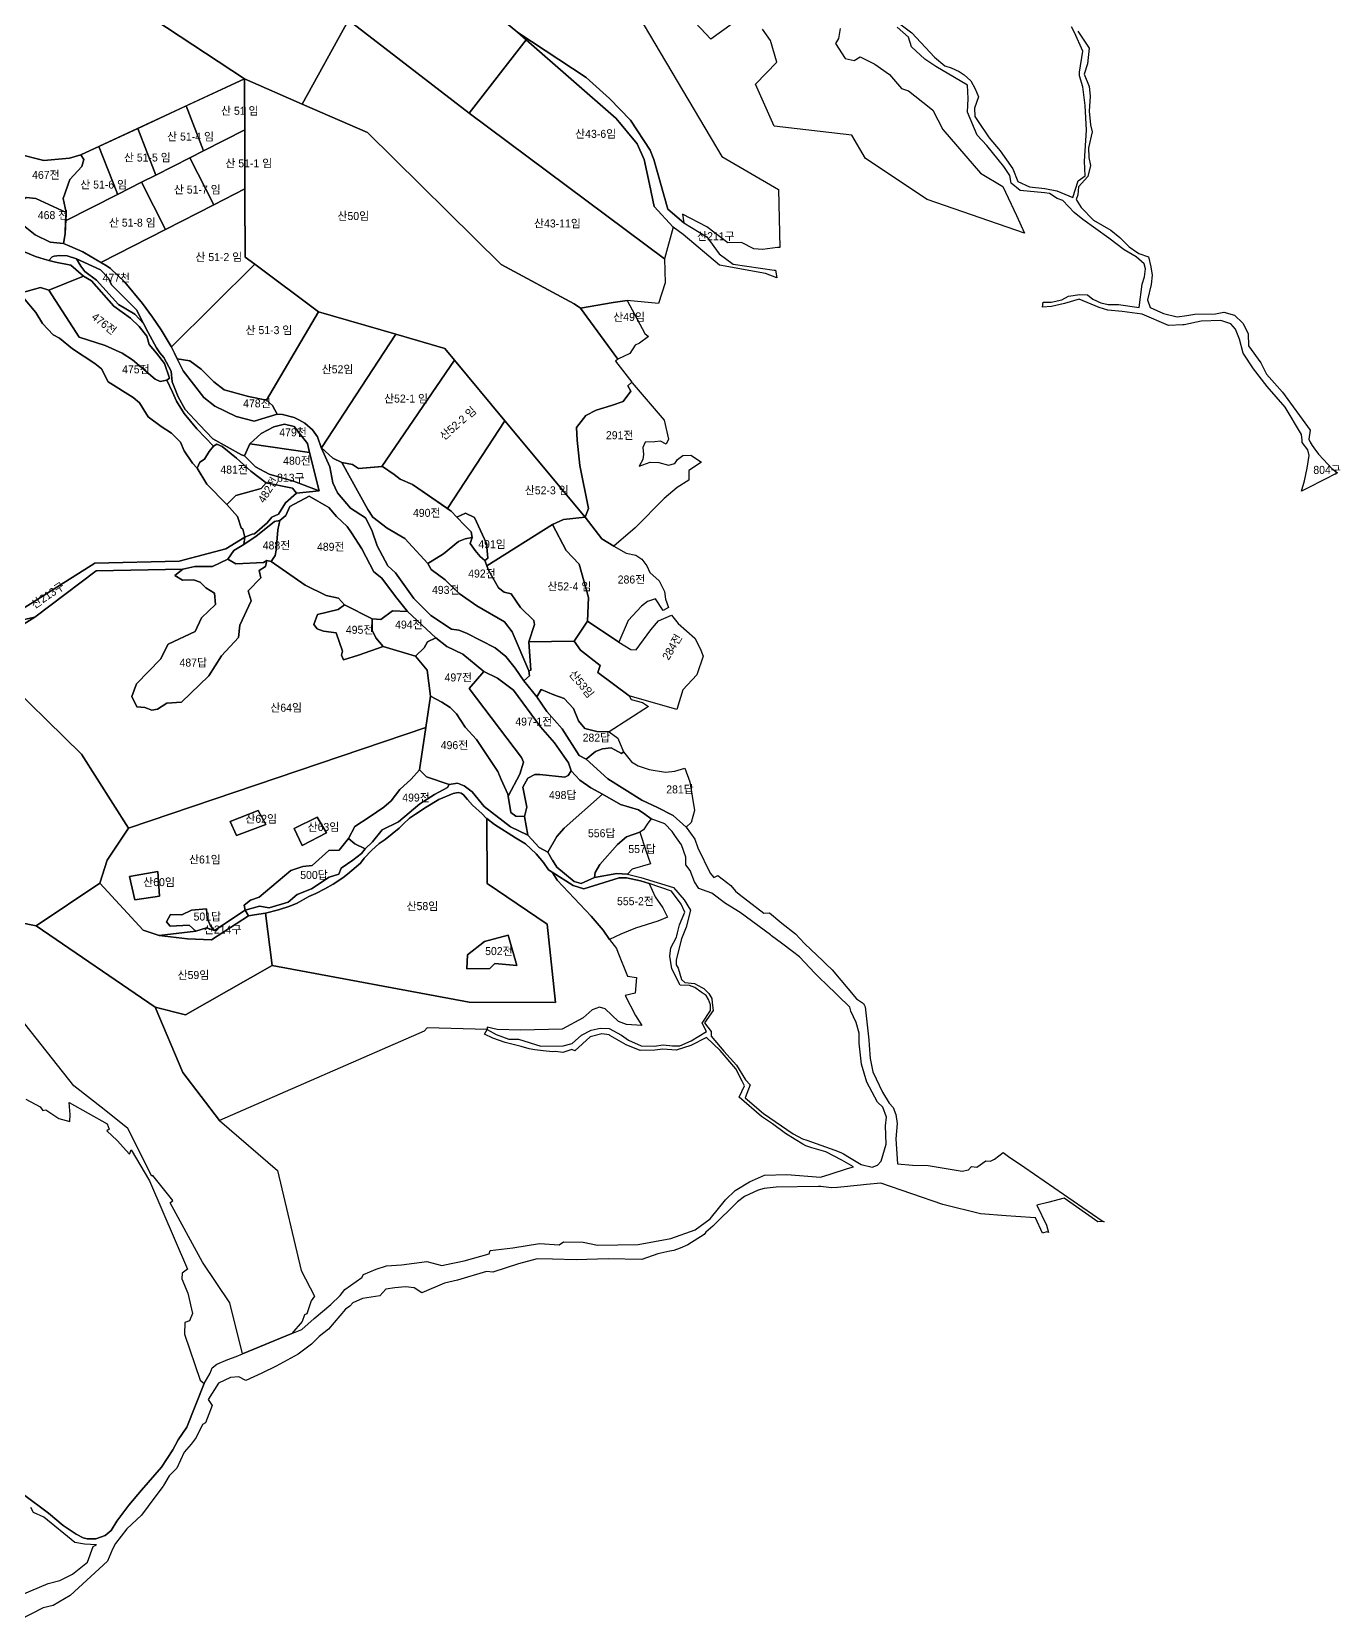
# Model space of a CAD drawing. Header units: metres. Extents: x 245462 to 249549, y 373212 to 377851.
# Drawn here: x 248731 to 249549, y 373796 to 374788 of the extents above; entities that cross this region are included whole.
import ezdxf

# ---------------------------------------------------------------- set-up
doc = ezdxf.new("R2010")
doc.units = ezdxf.units.M
doc.layers.add('00_지번', color=6, linetype='Continuous')
doc.layers.add('00_지적', color=6, linetype='Continuous')
doc.styles.get("Standard").update_dxf_attribs({"font": ''})
doc.styles.get('Standard').set_extended_font_data('Gulim')

msp = doc.modelspace()

# ---------------------------------------------------------------- linework, layer by layer
at = {"layer": '00_지적', "linetype": 'Continuous'}
for points in [[(248950.69, 374857.47), (249034.56, 374787.87), (249039.82, 374783.28), (249004.3, 374737.66), (248928.9, 374795.66), (248916.79, 374804.15), (248950.69, 374857.47)], [(249106.38, 374804.69), (249162.06, 374710.44), (249197.48, 374689.93), (249198.45, 374653.67), (249196.85, 374653.69), (249187.62, 374652.35), (249182.09, 374652.86), (249174.49, 374656.7), (249165.85, 374656.59), (249152.69, 374666.58), (249137.64, 374674.48), (249138.47, 374669), (249128.41, 374677.62), (249119.6, 374708.68), (249117.3, 374714.49), (249105.05, 374733.24), (249092.01, 374746.73), (249077.41, 374759.9), (249034.56, 374787.87), (248950.69, 374857.47)], [(248836.95, 374849.13), (248916.79, 374804.15), (248928.9, 374795.66), (248899.91, 374743.28), (248863.86, 374759.1), (248807.2, 374796.22), (248836.95, 374849.13)], [(249175.33, 374798.14), (249155.26, 374783.73), (249113.31, 374828.57)], [(248807.2, 374796.22), (248863.86, 374759.1), (248761.59, 374711.45), (248754.52, 374709.37), (248738.39, 374708.07), (248722.02, 374712.2), (248714.17, 374715.88), (248707.73, 374725.6), (248701.88, 374733.91), (248696.99, 374745.77), (248689.34, 374753.01), (248669.63, 374767.74), (248667.03, 374764.83), (248664.04, 374764.36), (248659.77, 374767.57), (248658.84, 374769.8), (248654.36, 374772.82), (248650.25, 374774.14), (248648.21, 374780.13), (248647.39, 374787.75), (248640.69, 374795.65)], [(248928.9, 374795.66), (249004.3, 374737.66), (249126.36, 374646.63), (249126.62, 374631.56), (249122.56, 374618.54), (249103.04, 374620.43), (249094.24, 374619.3), (249073.73, 374615.71), (249069.91, 374618.5), (249024.24, 374642.95), (248940.6, 374725.41), (248899.91, 374743.28), (248928.9, 374795.66)], [(249264.87, 374799.74), (249280.76, 374787.7), (249295.04, 374772.65), (249301.51, 374767.2), (249305.54, 374765.89), (249310.43, 374763.55), (249313.6, 374761.6), (249317.72, 374757.79), (249320.5, 374752.7), (249322.46, 374747.68), (249320.05, 374740.67), (249320.21, 374735.57), (249321.97, 374732.91), (249329.16, 374722.09), (249335.96, 374713.99), (249344.02, 374702.82), (249347.2, 374694.82), (249354.36, 374691.56), (249363.92, 374690.48), (249371.55, 374688.94), (249381.42, 374684.83), (249384.88, 374695.21), (249389.16, 374698.42), (249388.8, 374707.46), (249389.97, 374726.96), (249389.27, 374742.45), (249387.81, 374754.05), (249385.7, 374760.93), (249385.67, 374763.26), (249387.68, 374776.22), (249382.6, 374787.91), (249380.61, 374791.4)], [(249004.3, 374737.66), (249039.82, 374783.28), (249096.01, 374734.27), (249109.28, 374718.48), (249113.66, 374708.68), (249116.88, 374693.24), (249119.88, 374679.29), (249131.67, 374666.39), (249126.36, 374646.63), (249004.3, 374737.66)], [(249039.82, 374783.28), (249034.56, 374787.87), (249077.41, 374759.9), (249092.01, 374746.73), (249105.05, 374733.24), (249117.3, 374714.49), (249119.6, 374708.68), (249128.41, 374677.62), (249138.47, 374669), (249152.77, 374660.23), (249160.55, 374649.66), (249169.17, 374643.25), (249194.72, 374639.38), (249195.62, 374639.43), (249196.53, 374634.73), (249189.38, 374637.46), (249160.62, 374642.58), (249138, 374661.67), (249131.67, 374666.39), (249119.88, 374679.29), (249116.88, 374693.24), (249113.66, 374708.68), (249109.28, 374718.48), (249096.01, 374734.27), (249039.82, 374783.28)], [(249236.08, 374790.41), (249235.11, 374784.18), (249233.23, 374780.99), (249239.19, 374771.8), (249244.85, 374770.41), (249248.53, 374772.7), (249257.83, 374768.22), (249266.97, 374761.78), (249274.3, 374753.04), (249278.75, 374751.48), (249291.73, 374741.29), (249294.08, 374739.47), (249300.16, 374727.41), (249323.69, 374700.16), (249337.68, 374691.69), (249346.33, 374673.7), (249351.25, 374662.48), (249290.42, 374683.58), (249251.9, 374709.16), (249243.36, 374723.72), (249194.88, 374729.52), (249183.14, 374755.59), (249196.54, 374769.51), (249192.5, 374783.03), (249187.55, 374790.08)], [(249384.7, 374788.88), (249391.62, 374778.16), (249390.6, 374768.45), (249388.6, 374761.85), (249391.58, 374754.21), (249392.39, 374748.16), (249391.78, 374738.89), (249392.59, 374730.36), (249393.55, 374725.8), (249391.34, 374715.96), (249391.4, 374709.78), (249392.45, 374704.93), (249390.75, 374698.07), (249385.03, 374691.55), (249384.6, 374686.45), (249383.6, 374683.71), (249386.77, 374678.67), (249394.34, 374670.73), (249405.27, 374664.36), (249410.88, 374659.9), (249416.6, 374653.98), (249422.79, 374649.93), (249428.84, 374647.79), (249430.31, 374641.55), (249430.97, 374636.36), (249430.43, 374630.52), (249428.04, 374620.86), (249429.9, 374616.11), (249438.04, 374612.33), (249446.62, 374610.37), (249452.69, 374611.23), (249457.75, 374612.03), (249470.56, 374612.18), (249475.76, 374613.13), (249482.46, 374611.31), (249487.63, 374606.4), (249491.01, 374599.95), (249491.33, 374592.19), (249498.89, 374581.47), (249502.47, 374574.53), (249512.59, 374563.14), (249529.85, 374539.57), (249528.99, 374533.87), (249529.84, 374531.96), (249530.98, 374529.96), (249531.99, 374528.41), (249535, 374524.43), (249538.16, 374521.21), (249543.42, 374515.5), (249546.89, 374512.86), (249529.05, 374503.75), (249524.34, 374501.37), (249526.24, 374507.76), (249527.96, 374515.83), (249529.08, 374523.73), (249528.37, 374527.24), (249524.81, 374531.83), (249524.7, 374533.19), (249524.36, 374536.75), (249514.12, 374553.81), (249502.93, 374566.67), (249494.32, 374577.74), (249487.93, 374587.6), (249485.67, 374596.27), (249483.05, 374602.49), (249480.17, 374605.85), (249473.88, 374607.94), (249461.63, 374607.5), (249451, 374605.38), (249450.17, 374605.34), (249441.31, 374604.96), (249424.77, 374611.98), (249412.35, 374613.7), (249403.3, 374614.44), (249397.93, 374616.06), (249385.39, 374621.33), (249376.26, 374618.55), (249368.07, 374616.72), (249362.52, 374616.42), (249362.94, 374619.54), (249367.93, 374619.45), (249374.56, 374620.91), (249378.85, 374623.14), (249385.9, 374624.27), (249390.57, 374623.99), (249393.96, 374621.25), (249398.91, 374618.94), (249403.65, 374617.95), (249409.91, 374618.1), (249422.95, 374616.22), (249424.87, 374630.61), (249426.28, 374635.23), (249426.86, 374640.21), (249426.08, 374643.35), (249420.98, 374647.88), (249413.52, 374652.2), (249403.95, 374659.35), (249387.66, 374671.15), (249382.31, 374675.53), (249375.31, 374683.01), (249371.58, 374684.15), (249366.95, 374687.33), (249363.81, 374687.72), (249348.56, 374689.24), (249342.92, 374693.83), (249342.03, 374698.69), (249338.26, 374704.31), (249327.7, 374717.41), (249321.73, 374723.85), (249315.58, 374738.24), (249316.08, 374746.68), (249315.7, 374754.97), (249307.45, 374759.93), (249295.82, 374766.8), (249288.94, 374771.4), (249280.66, 374779.11), (249278.82, 374784.99), (249271.6, 374791.26)], [(248827.29, 374742.06), (248863.86, 374759.1), (248863.87, 374755.6), (248863.97, 374727.2), (248838.16, 374714.05), (248827.29, 374742.06)], [(248863.97, 374727.2), (248863.87, 374755.6), (248863.86, 374759.1), (248899.91, 374743.28), (248940.6, 374725.41), (249024.24, 374642.95), (249069.91, 374618.5), (249073.73, 374615.71), (249097.21, 374583.75), (249095.71, 374582.5), (249105.79, 374569.46), (249103.38, 374567.16), (249105.2, 374563.92), (249100.4, 374557.43), (249093.16, 374554.84), (249083.49, 374552.04), (249077.14, 374548.68), (249071.23, 374541.13), (249071.74, 374533.33), (249073.33, 374517.42), (249078.84, 374490.56), (249076.67, 374485.08), (249026.52, 374545.4), (248995.08, 374583.2), (248988.96, 374590.56), (248958.47, 374599.45), (248910.14, 374613.52), (248870.18, 374643.12), (248864.25, 374647.51), (248864.11, 374686.57), (248864.1, 374690.19), (248863.99, 374723.54), (248863.98, 374725.36), (248863.97, 374727.2)], [(248797.14, 374728.01), (248827.29, 374742.06), (248838.16, 374714.05), (248829.66, 374709.72), (248808.44, 374698.91), (248808.43, 374698.9), (248797.14, 374728.01)], [(248772.87, 374716.71), (248797.14, 374728.01), (248808.43, 374698.9), (248799.49, 374694.35), (248784.52, 374686.73), (248783.93, 374688.25), (248772.87, 374716.71)], [(248829.66, 374709.72), (248838.16, 374714.05), (248863.97, 374727.2), (248863.98, 374725.36), (248863.99, 374723.54), (248864.1, 374690.19), (248844.64, 374680.32), (248829.66, 374709.72)], [(248710.96, 374714.67), (248714.17, 374715.88), (248722.02, 374712.2), (248738.39, 374708.07), (248754.52, 374709.37), (248761.59, 374711.45), (248763.31, 374708.53), (248762.25, 374704.23), (248754.56, 374696.21), (248750.52, 374684.29), (248752.31, 374675.39), (248733.41, 374684.14), (248727.38, 374684.81), (248720.36, 374679.96), (248717.81, 374678.91), (248717.47, 374687.1), (248717.49, 374695.98), (248714.99, 374704.35), (248710.96, 374714.67)], [(248784.52, 374686.73), (248752.05, 374670.19), (248752.31, 374675.39), (248750.52, 374684.29), (248754.56, 374696.21), (248762.25, 374704.23), (248763.31, 374708.53), (248761.59, 374711.45), (248772.87, 374716.71), (248783.93, 374688.25), (248784.52, 374686.73)], [(248799.49, 374694.35), (248808.43, 374698.9), (248808.44, 374698.91), (248829.66, 374709.72), (248844.64, 374680.32), (248814.47, 374664.95), (248799.49, 374694.35)], [(248752.05, 374670.19), (248784.52, 374686.73), (248799.49, 374694.35), (248814.47, 374664.95), (248773.99, 374644.34), (248762.79, 374650.82), (248754.7, 374654.48), (248750.69, 374656.04), (248751.64, 374662.09), (248752.05, 374670.19)], [(248752.31, 374675.39), (248751.64, 374662.09), (248750.69, 374656.04), (248742.44, 374656.91), (248732.9, 374661.43), (248725.78, 374667.28), (248717.81, 374678.91), (248720.36, 374679.96), (248727.38, 374684.81), (248733.41, 374684.14), (248752.31, 374675.39)], [(248773.99, 374644.34), (248814.47, 374664.95), (248844.64, 374680.32), (248864.1, 374690.19), (248864.11, 374686.57), (248864.25, 374647.51), (248870.18, 374643.12), (248818.14, 374591.47), (248817.98, 374591.81), (248811.74, 374602.09), (248806.36, 374610.15), (248800.03, 374618.62), (248789.13, 374631.86), (248779.98, 374640.53), (248778.05, 374641.99), (248773.99, 374644.34)], [(248725.78, 374667.28), (248732.9, 374661.43), (248742.44, 374656.91), (248750.69, 374656.04), (248754.7, 374654.48), (248762.79, 374650.82), (248778.05, 374641.99), (248779.98, 374640.53), (248789.13, 374631.86), (248800.03, 374618.62), (248806.36, 374610.15), (248811.74, 374602.09), (248817.98, 374591.81), (248821.74, 374584.14), (248825.43, 374576.65), (248838.38, 374559.91), (248845.21, 374554.47), (248858.69, 374548.08), (248869.94, 374545.16), (248884.27, 374549.48), (248887.46, 374549.28), (248894.76, 374547.46), (248897.85, 374546.01), (248901.56, 374543.85), (248906.36, 374539.7), (248909.4, 374535.22), (248911.82, 374528.61), (248917.11, 374516.6), (248919.08, 374506.6), (248921.85, 374500.22), (248930.02, 374490.69), (248939.42, 374484.61), (248943.37, 374477.03), (248946.74, 374467.18), (248953.45, 374454.63), (248958.13, 374450.3), (248969.62, 374434.37), (248980.18, 374423.77), (248993.13, 374415.15), (248997.85, 374414.59), (249002.51, 374412.55), (249020.54, 374403.38), (249027.06, 374397.99), (249033.05, 374390.77), (249038.43, 374382.76), (249046.44, 374372.9), (249052.67, 374363.66), (249062.4, 374352.78), (249072.95, 374336.11), (249077.36, 374333.81), (249090.79, 374321.71), (249112.05, 374308.24), (249121.84, 374303.73), (249131.71, 374298.68), (249139.73, 374291.47), (249145.32, 374283.91), (249147.17, 374278.4), (249154.73, 374262.68), (249157.1, 374259.9), (249159.69, 374261.23), (249162.41, 374259.1), (249167.69, 374254.96), (249170.56, 374251.51), (249173.02, 374249.56), (249188.3, 374237.59), (249191.91, 374237.82), (249199.65, 374231.45), (249208.09, 374224.68), (249210.79, 374221.81), (249213.99, 374218.59), (249225.16, 374207.91), (249227.4, 374205.78), (249231.04, 374202.29), (249246.37, 374184.18), (249250.56, 374181.18), (249251.72, 374179.04), (249254, 374158.46), (249254.26, 374155.18), (249254.82, 374146.91), (249255.8, 374141.73), (249256.39, 374138.59), (249262.48, 374125.86), (249266.71, 374119.02), (249269.22, 374116.18), (249270.85, 374111.9), (249271.77, 374106.3), (249270.92, 374096.61), (249271.86, 374081.03), (249281.36, 374080.12), (249291.02, 374080.01), (249312.25, 374076.5), (249316.3, 374077.38), (249318.12, 374079.35), (249321.54, 374079.03), (249327.06, 374082.86), (249330.11, 374082.71), (249332.53, 374084.04), (249337.87, 374088.09), (249342.2, 374085.09), (249345.07, 374083.11), (249351.46, 374078.69), (249399.89, 374045.47), (249400.98, 374044.73), (249399.64, 374045.05), (249397.02, 374044.87), (249376.06, 374059.62), (249365.89, 374056.81), (249358.99, 374055.29), (249365.08, 374042.63), (249366.33, 374038.03), (249365.19, 374038.51), (249362.47, 374037.63), (249358.21, 374047.37), (249345.91, 374048.21), (249339.72, 374048.63), (249323.83, 374049.71), (249300.13, 374055.69), (249261.57, 374069.02), (249252.62, 374068.11), (249248.69, 374067.72), (249234.48, 374066.32), (249230.74, 374065.98), (249223.95, 374066.8), (249222.61, 374066.78), (249196.12, 374066.36), (249188.47, 374065.64), (249184.91, 374064.64), (249176.2, 374060.69), (249171.99, 374057.34), (249156.52, 374042.11), (249152.15, 374038.34), (249151.13, 374036.85), (249140.8, 374030.39), (249136.07, 374028.26), (249132.14, 374026.92), (249129.68, 374026.39), (249122.22, 374024.87), (249112.22, 374021.34), (249091.11, 374021.67), (249071.04, 374021.14), (249056.21, 374021.37), (249046.75, 374021.78), (249034.99, 374018.58), (249018.93, 374013.37), (249015.02, 374013.72), (248996.89, 374008.45), (248988.86, 374006.57), (248974.74, 374000.51), (248969.85, 374003.55), (248964.4, 374004.1), (248957.69, 374003.57), (248952.24, 374002.62), (248948.41, 373998.61), (248937.58, 373996.85), (248931.57, 373994.19), (248929.58, 373992.1), (248926.91, 373990.27), (248916.26, 373977.68), (248910.53, 373973.2), (248905.71, 373968.36), (248897.45, 373962.09), (248892.67, 373959.57), (248883.66, 373954.61), (248874.72, 373950.17), (248864.63, 373945.59), (248860.24, 373947.92), (248855.05, 373947.43), (248847.58, 373944.06), (248841.04, 373933.8), (248843.68, 373930.12), (248839.34, 373919.12), (248837.66, 373918.13), (248833.68, 373910.1), (248830.4, 373905.97), (248826.02, 373900.95), (248821.45, 373890.95), (248816.71, 373886.02), (248813.22, 373879.99), (248812.95, 373879.53), (248807.79, 373872.82), (248799.39, 373861.51), (248790.18, 373853.02), (248783.21, 373843.72), (248781.26, 373840.16), (248778.25, 373832.83), (248754.93, 373811.41), (248744.2, 373805.16), (248738.03, 373803.51), (248722.91, 373795.86)], [(248725.65, 373874.46), (248741.29, 373862.67), (248750.4, 373855.14), (248758.53, 373849.54), (248763.01, 373847.29), (248765.44, 373846.7), (248770.95, 373846.79), (248776.84, 373848.74), (248780.56, 373851.85), (248784.02, 373857.69), (248787.09, 373862), (248791.49, 373867.68), (248799.42, 373877.16), (248811.91, 373891.52), (248818.97, 373902.26), (248822.45, 373908.68), (248827.69, 373916.39), (248838.63, 373943.88), (248842.38, 373950.17), (248843.54, 373953.48), (248846.59, 373955.79), (248853.45, 373958.7), (248858.65, 373960.61), (248862.56, 373962.22), (248893.49, 373974.93), (248899.69, 373977.62), (248907.39, 373984.49), (248917.87, 373993.17), (248923.58, 373998.75), (248926.42, 374002.6), (248937.09, 374010), (248938.2, 374011.82), (248946, 374015.27), (248952.64, 374017.21), (248961.95, 374017.86), (248977.81, 374019.93), (248987.19, 374017.57), (248992.91, 374018.73), (248996, 374019.35), (249001.09, 374020.38), (249016.81, 374024.84), (249017.4, 374026.96), (249031.48, 374028.45), (249048.21, 374031.17), (249060.41, 374030.36), (249063.07, 374032.24), (249075.53, 374032.01), (249084.42, 374030.31), (249109.79, 374030.54), (249130.19, 374034.33), (249145.38, 374039.84), (249154.78, 374046.76), (249164.48, 374058.63), (249170.44, 374064.38), (249179.33, 374069.83), (249188.86, 374073.99), (249202.75, 374074.33), (249223.86, 374072.78), (249229.74, 374074.63), (249240.72, 374078.08), (249244.31, 374079.21), (249237.05, 374083.32), (249227.1, 374088.5), (249218.37, 374091.13), (249214.53, 374092.3), (249212.84, 374093.33), (249208.01, 374096.29), (249201.96, 374099.99), (249193.7, 374105.93), (249187.01, 374110.53), (249172.96, 374122.62), (249176.3, 374129.81), (249174.84, 374132.64), (249170.81, 374140.47), (249161.18, 374151.77), (249152.57, 374159.97), (249142.81, 374154.97), (249133.65, 374151.97), (249125.17, 374152.64), (249120.29, 374151.97), (249111.07, 374151.86), (249102.43, 374155.38), (249092.21, 374161.32), (249091.69, 374161.63), (249087.1, 374162.2), (249079.8, 374160.43), (249070.34, 374151.62), (249068.43, 374152.49), (249062.85, 374150.68), (249058.27, 374151.16), (249056.21, 374151.07), (249050.46, 374151.59), (249045.17, 374152.2), (249041.72, 374152.87), (249036.65, 374154.41), (249026.68, 374156.77), (249018.98, 374159.54), (249013.75, 374162.12), (249015.46, 374165.04), (249021.07, 374161.9), (249029.05, 374158.92), (249035.02, 374158.89), (249049.08, 374154.62), (249062.93, 374154.7), (249068.57, 374156.24), (249074.32, 374161.46), (249080.45, 374164.64), (249086.1, 374165.73), (249091.74, 374165.51), (249099.5, 374161.43), (249103.79, 374158.34), (249111.67, 374154.87), (249119.76, 374154.51), (249125.48, 374155.5), (249131.27, 374154.74), (249135.9, 374154.87), (249143.03, 374158), (249152.53, 374163.73), (249149.89, 374169.04), (249154.98, 374176.77), (249155.03, 374180.46), (249153.74, 374183.68), (249152.41, 374186.26), (249149.1, 374188.38), (249145.22, 374191.26), (249141.91, 374192.41), (249135.99, 374192.59), (249130.84, 374202.89), (249129.6, 374210.84), (249130.31, 374216.03), (249133.74, 374222.61), (249133.95, 374223.51), (249134.42, 374225.39), (249135.69, 374230.44), (249138.96, 374238.2), (249136.77, 374243.32), (249130.76, 374251.38), (249116.61, 374256.2), (249111.32, 374257.95), (249102.62, 374259.7), (249097.91, 374259.8), (249075.86, 374252.97), (249069.13, 374255), (249056.17, 374263.28), (249053.75, 374264.84), (249050.74, 374269.35), (249046.03, 374274.77), (249039.43, 374281.01), (249033.08, 374284.75), (249020.13, 374293.02), (249015.2, 374296.78), (249014.94, 374296.98), (249012.27, 374299.76), (249006.32, 374305.19), (249003.18, 374308.68), (249000.6, 374311.51), (248999.24, 374312.66), (248997.35, 374313.15), (248994.23, 374312.53), (248985.17, 374308.68), (248977.25, 374303.97), (248970.68, 374299.62), (248967.03, 374297), (248962.9, 374293.22), (248960.53, 374290.74), (248951.75, 374283.68), (248948.02, 374281.24), (248943.15, 374276.85), (248938.62, 374271.95), (248936.22, 374269), (248928.16, 374261.96), (248925.32, 374259.65), (248919.28, 374255.75), (248913.96, 374252.81), (248908.32, 374249.94), (248904.03, 374248.18), (248896.64, 374243.96), (248892.24, 374242.1), (248885.11, 374239.66), (248876.96, 374237.75), (248870.12, 374236.7), (248866.22, 374235.9), (248864.17, 374239.52), (248873.16, 374242.13), (248879.3, 374241.07), (248891.03, 374244.47), (248896.69, 374249.37), (248905.68, 374252.88), (248916.78, 374260.19), (248922.78, 374262.09), (248924.28, 374265.77), (248931.52, 374270.76), (248937.02, 374274.9), (248939.2, 374277.86), (248943.9, 374282.21), (248949.76, 374289.82), (248960.15, 374294.68), (248973.46, 374306.02), (248982.5, 374311.88), (248990.77, 374316.15), (248991.68, 374318.12), (248996.86, 374318.92), (249001.17, 374317.27), (249006.04, 374313.47), (249013.62, 374304.41), (249030.04, 374291.54), (249040.89, 374286.45), (249047.94, 374278.8), (249053.33, 374275.83), (249056.05, 374271.06), (249056.21, 374270.8), (249058.95, 374266.44), (249069.9, 374257.41), (249074.31, 374256.2), (249082.61, 374259.93), (249096.52, 374262.55), (249103.23, 374261.98), (249111.5, 374259.96), (249131.88, 374253.75), (249138.56, 374245.93), (249142.62, 374239.5), (249139.87, 374229), (249136.98, 374221.7), (249133.61, 374208.45), (249133.61, 374205.34), (249134.93, 374203.24), (249136.83, 374196.15), (249138.98, 374194.32), (249144.95, 374193.79), (249149.65, 374191.29), (249150.78, 374190.66), (249153.91, 374187.54), (249155.85, 374184.4), (249156.17, 374181.54), (249156.7, 374176.79), (249151.36, 374169.09), (249155.37, 374163.73), (249155.52, 374160.83), (249163.44, 374151.49), (249171.29, 374142.65), (249176.93, 374133.44), (249179.91, 374130.44), (249176.72, 374122.27), (249188.12, 374112.44), (249206.6, 374099.78), (249212.62, 374096.64), (249215.15, 374095.74), (249232.69, 374089.51), (249236.44, 374088.17), (249238.11, 374087.22), (249242, 374085.01), (249249.09, 374080.66), (249256.04, 374078.9), (249259.39, 374080.29), (249261.78, 374082.73), (249264.73, 374093.33), (249264.48, 374104.78), (249265.1, 374110.1), (249262.72, 374116.55), (249259.33, 374119.67), (249252.7, 374132.13), (249249.5, 374143.23), (249248.78, 374148.96), (249247.84, 374156.48), (249247.94, 374162.62), (249246.02, 374169.38), (249242.8, 374176.48), (249242.04, 374178.93), (249226.8, 374193.69), (249223.74, 374196.65), (249222.02, 374198.31), (249220.29, 374200.13), (249210.59, 374210.33), (249206.28, 374213.65), (249199.51, 374218.87), (249193.22, 374223.57), (249192.44, 374224.15), (249173.66, 374238.09), (249164.43, 374243.64), (249155.79, 374250.11), (249152.97, 374251.16), (249147.72, 374253.1), (249145.02, 374257.19), (249142.32, 374264.31), (249139.53, 374267.88), (249139.69, 374272.7), (249136.85, 374280.43), (249132.81, 374286.24), (249131.16, 374288.75), (249126.48, 374293.47), (249118.03, 374296.62), (249114.04, 374299.6), (249110.06, 374302.28), (249098.85, 374305.48), (249087.58, 374312.01), (249080.23, 374315.94), (249073.4, 374320.78), (249068.03, 374326.51), (249066.28, 374331.58), (249057.49, 374344.15), (249048.71, 374354), (249031.85, 374376.92), (249021.93, 374384.56), (249013.38, 374388.66), (249000.17, 374399.43), (248990.31, 374404.35), (248983.42, 374409.72), (248965.69, 374426.16), (248958.28, 374435.64), (248949.74, 374447), (248944.69, 374450.94), (248937.07, 374465.32), (248930.77, 374475.27), (248927.95, 374479.38), (248921.33, 374485.59), (248916.43, 374491.24), (248904.19, 374498.23), (248892.24, 374491.81), (248889.66, 374486.14), (248885.85, 374483.09), (248882.54, 374482.5), (248870.96, 374473.09), (248865.54, 374469.4), (248863.47, 374468.13), (248863.94, 374472.6), (248868.69, 374474.46), (248870.09, 374474.7), (248878.05, 374481.55), (248880.96, 374485.21), (248885.01, 374486.97), (248889.4, 374494.08), (248896.27, 374500.03), (248910.54, 374501.47), (248904.4, 374525.48), (248903.11, 374531.16), (248894.78, 374541.69), (248888.82, 374543.17), (248882.1, 374541.64), (248874.27, 374537.35), (248867.23, 374530.88), (248863.84, 374523.47), (248862.01, 374524.11), (248844.04, 374534.16), (248835.6, 374542.73), (248826.76, 374552.44), (248822.41, 374560.26), (248818.66, 374569.69), (248817.99, 374576.26), (248813.4, 374584.78), (248810.9, 374587.83), (248808.77, 374590.9), (248803.51, 374600.47), (248800.66, 374606.07), (248796.23, 374614.61), (248780.79, 374630.35), (248778.79, 374634.55), (248773.86, 374639.71), (248758.8, 374646.64), (248752.94, 374648.32), (248748.25, 374648.52), (248744.8, 374648.2), (248743.68, 374647.74), (248741.53, 374645.57), (248738.7, 374646.28), (248733.19, 374647.91), (248720.22, 374653.4)], [(248720.22, 374653.4), (248733.19, 374647.91), (248738.7, 374646.28), (248741.53, 374645.57), (248745.67, 374644.53), (248755.37, 374642.57), (248763.3, 374635.66), (248741.6, 374626.89), (248736.37, 374628.67), (248723.69, 374625.13)], [(248758.8, 374646.64), (248761.59, 374641.88), (248764.08, 374638.72), (248771.28, 374633.18), (248785.02, 374617.96), (248795.34, 374611.92), (248800.66, 374606.07), (248803.51, 374600.47), (248808.77, 374590.9), (248810.9, 374587.83), (248813.4, 374584.78), (248817.99, 374576.26), (248818.66, 374569.69), (248822.41, 374560.26), (248826.76, 374552.44), (248835.6, 374542.73), (248844.04, 374534.16), (248862.01, 374524.11), (248863.84, 374523.47), (248870.64, 374516.65), (248879.18, 374512.06), (248894.38, 374507.53), (248910.54, 374501.47), (248896.27, 374500.03), (248893.75, 374503.14), (248877.4, 374506.53), (248867.7, 374513.9), (248858.75, 374522.04), (248849.95, 374529.3), (248846.56, 374530.69), (248844.49, 374529.58), (248833.97, 374540.39), (248826.16, 374549.84), (248821.26, 374557.53), (248818.81, 374563.17), (248815.2, 374570.76), (248816.98, 374572), (248813.79, 374581.13), (248808.82, 374587.58), (248804.29, 374593.1), (248802.8, 374598.16), (248797.93, 374604.16), (248792.53, 374609.48), (248782.09, 374616.9), (248768.13, 374632.84), (248763.3, 374635.66), (248755.37, 374642.57), (248745.67, 374644.53), (248741.53, 374645.57), (248743.68, 374647.74), (248744.8, 374648.2), (248748.25, 374648.52), (248752.94, 374648.32), (248758.8, 374646.64)], [(248800.66, 374606.07), (248795.34, 374611.92), (248785.02, 374617.96), (248771.28, 374633.18), (248764.08, 374638.72), (248761.59, 374641.88), (248758.8, 374646.64), (248773.86, 374639.71), (248778.79, 374634.55), (248780.79, 374630.35), (248796.23, 374614.61), (248800.66, 374606.07)], [(248818.14, 374591.47), (248870.18, 374643.12), (248910.14, 374613.52), (248877.58, 374558.27), (248866.37, 374560.55), (248851.09, 374564.6), (248844.59, 374569.7), (248836.73, 374577.52), (248829.73, 374582.71), (248821.74, 374584.14), (248818.14, 374591.47)], [(248741.6, 374626.89), (248763.3, 374635.66), (248768.13, 374632.84), (248782.09, 374616.9), (248792.53, 374609.48), (248797.93, 374604.16), (248802.8, 374598.16), (248804.29, 374593.1), (248808.82, 374587.58), (248813.79, 374581.13), (248816.98, 374572), (248815.2, 374570.76), (248811.16, 374569.97), (248807.91, 374571.35), (248793.89, 374583.44), (248787.29, 374587.68), (248776.81, 374592.46), (248760.48, 374597.55), (248741.6, 374626.89)], [(248723.69, 374625.13), (248736.37, 374628.67), (248741.6, 374626.89)], [(248741.6, 374626.89), (248760.48, 374597.55), (248776.81, 374592.46), (248787.29, 374587.68), (248793.89, 374583.44), (248807.91, 374571.35), (248811.16, 374569.97), (248815.2, 374570.76), (248818.81, 374563.17), (248821.26, 374557.53), (248826.16, 374549.84), (248833.97, 374540.39), (248844.49, 374529.58), (248841.69, 374526.19), (248838.75, 374521.45), (248835.94, 374519.38), (248834.23, 374515.67), (248831.3, 374518.93), (248826.14, 374526.55), (248823.76, 374532.05), (248818.29, 374537.6), (248811.67, 374541.79), (248803.52, 374547.85), (248798.19, 374556.51), (248794.26, 374559.85), (248778.71, 374569.65), (248774.42, 374577.89), (248770.22, 374581.12), (248756.42, 374590.35), (248748.3, 374597.06), (248744.17, 374599.15), (248737.65, 374606.19), (248733.5, 374612.9), (248725.69, 374622.13)], [(248725.69, 374622.13), (248733.5, 374612.9), (248737.65, 374606.19), (248744.17, 374599.15), (248748.3, 374597.06), (248756.42, 374590.35), (248770.22, 374581.12), (248774.42, 374577.89), (248778.71, 374569.65), (248794.26, 374559.85), (248798.19, 374556.51), (248803.52, 374547.85), (248811.67, 374541.79), (248818.29, 374537.6), (248823.76, 374532.05), (248826.14, 374526.55), (248831.3, 374518.93), (248834.23, 374515.67), (248840.31, 374505.64), (248852.67, 374493.01), (248859.48, 374485.5), (248861.63, 374478.4), (248862.76, 374477.56), (248863.94, 374472.6), (248852.23, 374465.3), (248823.02, 374457.72), (248770.2, 374456.28), (248702.09, 374413.42)], [(248877.58, 374558.27), (248910.14, 374613.52), (248958.47, 374599.45), (248911.96, 374528.48), (248911.82, 374528.61), (248909.4, 374535.22), (248906.36, 374539.7), (248901.56, 374543.85), (248897.85, 374546.01), (248894.76, 374547.46), (248887.46, 374549.28), (248884.27, 374549.48), (248881.25, 374554.82), (248877.58, 374558.27)], [(249073.73, 374615.71), (249094.24, 374619.3), (249103.04, 374620.43), (249114.07, 374599.78), (249116.22, 374598.04), (249110.73, 374593.77), (249107.89, 374592.66), (249104.68, 374587.45), (249097.21, 374583.75), (249073.73, 374615.71)], [(248911.96, 374528.48), (248958.47, 374599.45), (248988.96, 374590.56), (248995.08, 374583.2), (248949.68, 374516.69), (248935.11, 374515.61), (248931.27, 374517.93), (248924.71, 374519.3), (248918.94, 374521.99), (248911.96, 374528.48)], [(248877.58, 374558.27), (248881.25, 374554.82), (248884.27, 374549.48), (248869.94, 374545.16), (248858.69, 374548.08), (248845.21, 374554.47), (248838.38, 374559.91), (248825.43, 374576.65), (248821.74, 374584.14), (248829.73, 374582.71), (248836.73, 374577.52), (248844.59, 374569.7), (248851.09, 374564.6), (248866.37, 374560.55), (248877.58, 374558.27)], [(248990.64, 374490.57), (248968.7, 374505.5), (248961.2, 374508.84), (248957.28, 374511.73), (248950.09, 374516.72), (248949.68, 374516.69), (248995.08, 374583.2), (249026.52, 374545.4), (248990.64, 374490.57)], [(249105.79, 374569.46), (249106.08, 374569.12), (249126.11, 374545.74), (249128.88, 374533.88), (249127.24, 374530.75), (249123.77, 374532.55), (249120.34, 374532.14), (249114.24, 374532.05), (249112.66, 374528.59), (249113.2, 374524.23), (249112.83, 374521.15), (249110.37, 374517.07), (249117.42, 374519.47), (249122.82, 374519.32), (249128.81, 374517.62), (249132.84, 374518.55), (249134.35, 374521.09), (249137.77, 374523.72), (249142.71, 374523.82), (249149.43, 374519.5), (249141.5, 374514.2), (249141.5, 374508.23), (249134.14, 374503.75), (249126.05, 374496.87), (249108.02, 374478.48), (249094.59, 374466.89), (249087.1, 374471.59), (249076.67, 374485.08), (249078.84, 374490.56), (249073.33, 374517.42), (249071.74, 374533.33), (249071.23, 374541.13), (249077.14, 374548.68), (249083.49, 374552.04), (249093.16, 374554.84), (249100.4, 374557.43), (249105.2, 374563.92), (249103.38, 374567.16), (249105.79, 374569.46)], [(248990.64, 374490.57), (249026.52, 374545.4), (249076.67, 374485.08), (249063.16, 374483.68), (249056.21, 374480.58), (249056.21, 374480.5), (249015.26, 374454.78), (249014.11, 374458.11), (249015.97, 374459.43), (249015.02, 374468.58), (249007.63, 374485), (249001.92, 374487.56), (248996.61, 374485.19), (248993.01, 374488.96), (248990.64, 374490.57)], [(248904.4, 374525.48), (248867.23, 374530.88), (248874.27, 374537.35), (248882.1, 374541.64), (248888.82, 374543.17), (248894.78, 374541.69), (248903.11, 374531.16), (248904.4, 374525.48)], [(248834.23, 374515.67), (248835.94, 374519.38), (248838.75, 374521.45), (248841.69, 374526.19), (248844.49, 374529.58), (248846.56, 374530.69), (248849.95, 374529.3), (248858.75, 374522.04), (248867.7, 374513.9), (248877.4, 374506.53), (248874.21, 374502.98), (248858.48, 374498.55), (248852.67, 374493.01), (248840.31, 374505.64), (248834.23, 374515.67)], [(248867.23, 374530.88), (248904.4, 374525.48), (248910.54, 374501.47), (248894.38, 374507.53), (248879.18, 374512.06), (248870.64, 374516.65), (248863.84, 374523.47), (248867.23, 374530.88)], [(248924.71, 374519.3), (248940.86, 374489.98), (248944.06, 374485.1), (248952.99, 374478.34), (248963.91, 374471.81), (248978.43, 374456.13), (248980.39, 374452.4), (248989.22, 374446.03), (248997.87, 374437.33), (249009.08, 374429.68), (249026.33, 374419.81), (249031.17, 374413.52), (249041.52, 374389.1), (249041.89, 374386.06), (249038.43, 374382.76), (249033.05, 374390.77), (249027.06, 374397.99), (249020.54, 374403.38), (249002.51, 374412.55), (248997.85, 374414.59), (248993.13, 374415.15), (248980.18, 374423.77), (248969.62, 374434.37), (248958.13, 374450.3), (248953.45, 374454.63), (248946.74, 374467.18), (248943.37, 374477.03), (248939.42, 374484.61), (248930.02, 374490.69), (248921.85, 374500.22), (248919.08, 374506.6), (248917.11, 374516.6), (248911.82, 374528.61), (248918.94, 374521.99), (248924.71, 374519.3)], [(248924.71, 374519.3), (248931.27, 374517.93), (248935.11, 374515.61), (248950.09, 374516.72), (248957.28, 374511.73), (248961.2, 374508.84), (248968.7, 374505.5), (248993.01, 374488.96), (248996.61, 374485.19), (249001.33, 374480.07), (249005.37, 374476.04), (249006.1, 374472.34), (249001.65, 374471.57), (248997.56, 374469.81), (248988.19, 374462.24), (248978.43, 374456.13), (248963.91, 374471.81), (248952.99, 374478.34), (248944.06, 374485.1), (248940.86, 374489.98), (248924.71, 374519.3)], [(248896.27, 374500.03), (248889.4, 374494.08), (248885.01, 374486.97), (248880.96, 374485.21), (248878.05, 374481.55), (248870.09, 374474.7), (248868.69, 374474.46), (248863.94, 374472.6), (248862.76, 374477.56), (248861.63, 374478.4), (248859.48, 374485.5), (248852.67, 374493.01), (248858.48, 374498.55), (248874.21, 374502.98), (248877.4, 374506.53), (248893.75, 374503.14), (248896.27, 374500.03)], [(248885.85, 374483.09), (248889.66, 374486.14), (248892.24, 374491.81), (248904.19, 374498.23), (248916.43, 374491.24), (248921.33, 374485.59), (248927.95, 374479.38), (248930.77, 374475.27), (248937.07, 374465.32), (248944.69, 374450.94), (248949.74, 374447), (248958.28, 374435.64), (248965.69, 374426.16), (248956.21, 374426.54), (248948.99, 374421.17), (248943.65, 374421.59), (248926.39, 374430.32), (248922.6, 374434.52), (248914.83, 374436.27), (248901.79, 374442.55), (248880.38, 374457.43), (248882.92, 374461.21), (248883.6, 374464.44), (248884.69, 374477.28), (248885.85, 374483.09)], [(248996.61, 374485.19), (249001.92, 374487.56), (249007.63, 374485), (249015.02, 374468.58), (249015.97, 374459.43), (249014.11, 374458.11), (249011.13, 374460.55), (249007.94, 374464.23), (249004.81, 374468.68), (249006.1, 374472.34), (249005.37, 374476.04), (249001.33, 374480.07), (248996.61, 374485.19)], [(249094.59, 374466.89), (249102.35, 374462.64), (249108.32, 374461.44), (249112.06, 374458.95), (249115.25, 374454.71), (249117.1, 374450.51), (249123.02, 374445.28), (249126.23, 374438.68), (249126.99, 374433.94), (249128.82, 374428.69), (249125.49, 374426.83), (249120.67, 374434.05), (249115.59, 374432.48), (249111.88, 374429.46), (249103.62, 374420.62), (249097.82, 374407.04), (249078.16, 374420.15), (249078.75, 374434.96), (249072.94, 374455.68), (249064.85, 374464.2), (249056.21, 374480.5), (249056.21, 374480.58), (249063.16, 374483.68), (249076.67, 374485.08), (249087.1, 374471.59), (249094.59, 374466.89)], [(248863.47, 374468.13), (248865.54, 374469.4), (248870.96, 374473.09), (248882.54, 374482.5), (248885.85, 374483.09), (248884.69, 374477.28), (248883.6, 374464.44), (248882.92, 374461.21), (248880.38, 374457.43), (248877.74, 374458.09), (248875.64, 374456.82), (248858.37, 374455.87), (248853.49, 374458.78), (248857.11, 374464.22), (248863.47, 374468.13)], [(249015.26, 374454.78), (249056.21, 374480.5), (249064.85, 374464.2), (249072.94, 374455.68), (249078.75, 374434.96), (249078.16, 374420.15), (249069.76, 374407.62), (249041.53, 374407.18), (249045.03, 374417.98), (249044.72, 374420.47), (249036.34, 374428.7), (249030.51, 374437.19), (249026.12, 374438.29), (249022.5, 374441.02), (249016.24, 374451.93), (249015.26, 374454.78)], [(248702.09, 374413.42), (248770.2, 374456.28), (248823.02, 374457.72), (248852.23, 374465.3), (248863.94, 374472.6)], [(248863.94, 374472.6), (248863.47, 374468.13), (248857.11, 374464.22), (248853.49, 374458.78), (248843.78, 374454.33), (248832.86, 374454.22), (248825.28, 374452.56), (248771.02, 374451.48), (248732.72, 374422.62), (248718.57, 374419.46)], [(249006.1, 374472.34), (249004.81, 374468.68), (249007.94, 374464.23), (249011.13, 374460.55), (249014.11, 374458.11), (249016.24, 374451.93), (249022.5, 374441.02), (249026.12, 374438.29), (249030.51, 374437.19), (249036.34, 374428.7), (249044.72, 374420.47), (249045.03, 374417.98), (249041.53, 374407.18), (249042.74, 374389.55), (249041.52, 374389.1), (249031.17, 374413.52), (249026.33, 374419.81), (249009.08, 374429.68), (248997.87, 374437.33), (248989.22, 374446.03), (248980.39, 374452.4), (248978.43, 374456.13), (248988.19, 374462.24), (248997.56, 374469.81), (249001.65, 374471.57), (249006.1, 374472.34)], [(248880.38, 374457.43), (248901.79, 374442.55), (248914.83, 374436.27), (248922.6, 374434.52), (248926.39, 374430.32), (248922.29, 374427.48), (248909.46, 374424.24), (248907.24, 374418.08), (248909.18, 374415.36), (248913.1, 374413.78), (248921.1, 374412.84), (248925.02, 374401.31), (248924.47, 374398.82), (248925.63, 374396), (248935.05, 374398.96), (248950.39, 374404.23), (248970.71, 374398.27), (248977.99, 374389.5), (248980.1, 374373.24), (248977.18, 374353.77), (248791.22, 374290.77), (248761.87, 374336.95), (248707.84, 374390)], [(248726.17, 374418.5), (248732.72, 374422.62), (248771.02, 374451.48), (248825.28, 374452.56), (248820.26, 374448.59), (248825.01, 374445.74), (248831.88, 374446.02), (248836.15, 374444.51), (248839.56, 374440.92), (248845.04, 374437.6), (248845.79, 374430.6), (248836.93, 374422.11), (248833.05, 374413.63), (248816.01, 374405.85), (248811.27, 374396.33), (248796.41, 374381.01), (248793.46, 374373.06), (248796.43, 374366.66), (248801.53, 374366.1), (248805.99, 374364.42), (248809.48, 374365.12), (248815.18, 374368.91), (248824.47, 374369.56), (248841.59, 374385.94), (248849.4, 374398.4), (248859.97, 374409.9), (248860.98, 374417.66), (248868.06, 374432.78), (248866.1, 374439), (248874, 374447.22), (248872.96, 374451.89), (248876.87, 374454.19), (248877.74, 374458.09), (248880.38, 374457.43)], [(248877.74, 374458.09), (248876.87, 374454.19), (248872.96, 374451.89), (248874, 374447.22), (248866.1, 374439), (248868.06, 374432.78), (248860.98, 374417.66), (248859.97, 374409.9), (248849.4, 374398.4), (248841.59, 374385.94), (248824.47, 374369.56), (248815.18, 374368.91), (248809.48, 374365.12), (248805.99, 374364.42), (248801.53, 374366.1), (248796.43, 374366.66), (248793.46, 374373.06), (248796.41, 374381.01), (248811.27, 374396.33), (248816.01, 374405.85), (248833.05, 374413.63), (248836.93, 374422.11), (248845.79, 374430.6), (248845.04, 374437.6), (248839.56, 374440.92), (248836.15, 374444.51), (248831.88, 374446.02), (248825.01, 374445.74), (248820.26, 374448.59), (248825.28, 374452.56), (248832.86, 374454.22), (248843.78, 374454.33), (248853.49, 374458.78), (248858.37, 374455.87), (248875.64, 374456.82), (248877.74, 374458.09)], [(248943.65, 374421.59), (248943.66, 374414.55), (248945.79, 374409.78), (248950.39, 374404.23), (248935.05, 374398.96), (248925.63, 374396), (248924.47, 374398.82), (248925.02, 374401.31), (248921.1, 374412.84), (248913.1, 374413.78), (248909.18, 374415.36), (248907.24, 374418.08), (248909.46, 374424.24), (248922.29, 374427.48), (248926.39, 374430.32), (248943.65, 374421.59)], [(248965.69, 374426.16), (248983.42, 374409.72), (248978.22, 374407.22), (248976.12, 374403.37), (248970.71, 374398.27), (248950.39, 374404.23), (248945.79, 374409.78), (248943.66, 374414.55), (248943.65, 374421.59), (248948.99, 374421.17), (248956.21, 374426.54), (248965.69, 374426.16)], [(248707.84, 374390), (248706.76, 374378.52), (248709.22, 374366.66), (248707.01, 374360.29), (248696.39, 374358.81), (248692.71, 374361.29), (248684.45, 374368.37), (248682.01, 374376.98), (248683.98, 374384.82), (248688.66, 374388.67), (248696.04, 374398.67), (248705.27, 374406.83), (248718.57, 374419.46), (248732.72, 374422.62), (248726.17, 374418.5), (248721.29, 374415.82), (248720.61, 374411.23), (248715.25, 374408.91), (248715.39, 374406.27), (248711.82, 374399.35), (248707.84, 374390)], [(249134.9, 374418.73), (249145.2, 374409.47), (249148.66, 374403), (249150.44, 374398.18), (249146.41, 374386.69), (249137.82, 374377.13), (249133.9, 374365.01), (249104.16, 374373.37), (249084.54, 374388.13), (249086.06, 374392.51), (249073.87, 374401.94), (249069.76, 374407.62), (249078.16, 374420.15), (249097.82, 374407.04), (249105.22, 374402.43), (249108.68, 374402.3), (249117.68, 374414.76), (249122.62, 374420.35), (249130.7, 374423.89), (249134.9, 374418.73)], [(248983.42, 374409.72), (248990.31, 374404.35), (249000.17, 374399.43), (249013.38, 374388.66), (249004.24, 374378.12), (249036.87, 374334.91), (249038.15, 374332.04), (249035.92, 374324.61), (249028.64, 374310.77), (249028.44, 374312.03), (249024.2, 374321.25), (249022.22, 374326.22), (249008.76, 374346.21), (249001.68, 374353.99), (248996.31, 374362.31), (248992.26, 374366.13), (248987.08, 374369.44), (248980.1, 374373.24), (248977.99, 374389.5), (248970.71, 374398.27), (248976.12, 374403.37), (248978.22, 374407.22), (248983.42, 374409.72)], [(249041.53, 374407.18), (249069.76, 374407.62), (249073.87, 374401.94), (249086.06, 374392.51), (249084.54, 374388.13), (249104.16, 374373.37), (249105.37, 374371.28), (249112.58, 374369.4), (249116.32, 374366.73), (249091.81, 374350.92), (249084.09, 374351.18), (249076.43, 374353.16), (249072.62, 374357.85), (249069.38, 374365.66), (249063.66, 374371.87), (249057.1, 374374.02), (249049.25, 374377.4), (249046.44, 374372.9), (249038.43, 374382.76), (249041.89, 374386.06), (249041.52, 374389.1), (249042.74, 374389.55), (249041.53, 374407.18)], [(248707.84, 374390), (248761.87, 374336.95), (248791.22, 374290.77), (248778.09, 374270.85), (248773.49, 374256.38), (248733.56, 374229.83), (248646.61, 374247.36)], [(249013.38, 374388.66), (249021.93, 374384.56), (249031.85, 374376.92), (249048.71, 374354), (249057.49, 374344.15), (249066.28, 374331.58), (249068.03, 374326.51), (249066.02, 374323.78), (249064, 374322.55), (249048.47, 374324.22), (249045.32, 374324.24), (249040.94, 374321.96), (249037.83, 374316.44), (249040.22, 374303.81), (249038.75, 374298.15), (249033.45, 374298.37), (249030.29, 374300.67), (249028.64, 374310.77), (249035.92, 374324.61), (249038.15, 374332.04), (249036.87, 374334.91), (249004.24, 374378.12), (249013.38, 374388.66)], [(249091.81, 374350.92), (249097.07, 374347.08), (249100.59, 374338.4), (249099.52, 374337.44), (249093.04, 374340.96), (249087.57, 374340.39), (249083.07, 374338.79), (249077.36, 374333.81), (249072.95, 374336.11), (249062.4, 374352.78), (249052.67, 374363.66), (249046.44, 374372.9), (249049.25, 374377.4), (249057.1, 374374.02), (249063.66, 374371.87), (249069.38, 374365.66), (249072.62, 374357.85), (249076.43, 374353.16), (249084.09, 374351.18), (249091.81, 374350.92)], [(248980.1, 374373.24), (248987.08, 374369.44), (248992.26, 374366.13), (248996.31, 374362.31), (249001.68, 374353.99), (249008.76, 374346.21), (249022.22, 374326.22), (249024.2, 374321.25), (249028.44, 374312.03), (249028.64, 374310.77), (249030.29, 374300.67), (249033.45, 374298.37), (249038.75, 374298.15), (249040.89, 374286.45), (249030.04, 374291.54), (249013.62, 374304.41), (249006.04, 374313.47), (249001.17, 374317.27), (248996.86, 374318.92), (248991.68, 374318.12), (248977.59, 374322.88), (248973.22, 374327.31), (248977.18, 374353.77), (248980.1, 374373.24)], [(248977.18, 374353.77), (248973.22, 374327.31), (248967.87, 374321.43), (248960.8, 374315.02), (248955.42, 374307.91), (248950.79, 374303.82), (248941.62, 374297.56), (248932.79, 374291.83), (248928.84, 374284.24), (248922.9, 374277.06), (248916.45, 374276.75), (248906.11, 374267.44), (248900.21, 374266.76), (248892.68, 374264.33), (248873.04, 374247.71), (248867.62, 374245.83), (248863.54, 374242.6), (248864.17, 374239.52), (248845.05, 374226.9), (248842.58, 374229.72), (248840.43, 374234.62), (248840.14, 374240.29), (248830.69, 374239.63), (248824.6, 374236.59), (248817.58, 374236.8), (248815.14, 374232.33), (248817.35, 374229.58), (248829.3, 374230.12), (248833.5, 374226.38), (248810.54, 374223.77), (248800.43, 374226.95), (248773.49, 374256.38), (248778.09, 374270.85), (248791.22, 374290.77), (248977.18, 374353.77)], [(249100.59, 374338.4), (249105.63, 374332.21), (249109.78, 374329.71), (249115.43, 374327.8), (249116.8, 374327.34), (249126.98, 374325.84), (249132.73, 374326.32), (249138.99, 374328.34), (249142.04, 374319.79), (249144.97, 374301.75), (249142.94, 374294.24), (249139.73, 374291.47), (249131.71, 374298.68), (249121.84, 374303.73), (249112.05, 374308.24), (249090.79, 374321.71), (249077.36, 374333.81), (249083.07, 374338.79), (249087.57, 374340.39), (249093.04, 374340.96), (249099.52, 374337.44), (249100.59, 374338.4)], [(248973.22, 374327.31), (248977.59, 374322.88), (248991.68, 374318.12), (248990.77, 374316.15), (248982.5, 374311.88), (248973.46, 374306.02), (248960.15, 374294.68), (248949.76, 374289.82), (248943.9, 374282.21), (248939.2, 374277.86), (248932.79, 374280.99), (248928.84, 374284.24), (248932.79, 374291.83), (248941.62, 374297.56), (248950.79, 374303.82), (248955.42, 374307.91), (248960.8, 374315.02), (248967.87, 374321.43), (248973.22, 374327.31)], [(249068.03, 374326.51), (249073.4, 374320.78), (249080.23, 374315.94), (249087.58, 374312.01), (249063.59, 374290.74), (249059.01, 374285.55), (249053.33, 374275.83), (249047.94, 374278.8), (249040.89, 374286.45), (249038.75, 374298.15), (249040.22, 374303.81), (249037.83, 374316.44), (249040.94, 374321.96), (249045.32, 374324.24), (249048.47, 374324.22), (249064, 374322.55), (249066.02, 374323.78), (249068.03, 374326.51)], [(248876.96, 374237.75), (248885.11, 374239.66), (248892.24, 374242.1), (248896.64, 374243.96), (248904.03, 374248.18), (248908.32, 374249.94), (248913.96, 374252.81), (248919.28, 374255.75), (248925.32, 374259.65), (248928.16, 374261.96), (248936.22, 374269), (248938.62, 374271.95), (248943.15, 374276.85), (248948.02, 374281.24), (248951.75, 374283.68), (248960.53, 374290.74), (248962.9, 374293.22), (248967.03, 374297), (248970.68, 374299.62), (248977.25, 374303.97), (248985.17, 374308.68), (248994.23, 374312.53), (248997.35, 374313.15), (248999.24, 374312.66), (249000.6, 374311.51), (249003.18, 374308.68), (249006.32, 374305.19), (249012.27, 374299.76), (249014.94, 374296.98), (249015.2, 374296.78), (249015.47, 374256.19), (249052.89, 374230.78), (249058.26, 374181.77), (249004.14, 374182.12), (248881.19, 374204.96), (248876.96, 374237.75)], [(249087.58, 374312.01), (249098.85, 374305.48), (249110.06, 374302.28), (249114.04, 374299.6), (249118.03, 374296.62), (249115.81, 374293.85), (249113.22, 374289.66), (249110.78, 374288.24), (249102.51, 374285.33), (249096.87, 374280.6), (249085.88, 374267.98), (249083.02, 374263.01), (249082.61, 374259.93), (249074.31, 374256.2), (249069.9, 374257.41), (249058.95, 374266.44), (249056.21, 374270.8), (249056.05, 374271.06), (249053.33, 374275.83), (249059.01, 374285.55), (249063.59, 374290.74), (249087.58, 374312.01)], [(249056.17, 374263.28), (249056.21, 374263.17), (249059.12, 374258.32), (249080.42, 374235.72), (249088.03, 374227.08), (249091.91, 374221.25), (249096.26, 374215.57), (249097.15, 374213.35), (249103.2, 374198.27), (249108.89, 374197.4), (249107.86, 374187.61), (249101.78, 374186.18), (249108.13, 374173.7), (249112.04, 374167.42), (249102.58, 374168.09), (249097.52, 374170), (249089.11, 374177.81), (249085.61, 374179.01), (249081.08, 374177.2), (249075.49, 374172.25), (249062.35, 374165.16), (249036.57, 374164.56), (249021.73, 374164.94), (249015.47, 374166.38), (249015.46, 374165.04), (248977.94, 374166.11), (248976.06, 374163.92), (248848.09, 374108.1), (248825.19, 374138.01), (248807.89, 374178.98), (248827.01, 374174.14), (248881.19, 374204.96), (249004.14, 374182.12), (249058.26, 374181.77), (249052.89, 374230.78), (249015.47, 374256.19), (249015.2, 374296.78), (249020.13, 374293.02), (249033.08, 374284.75), (249039.43, 374281.01), (249046.03, 374274.77), (249050.74, 374269.35), (249053.75, 374264.84), (249056.17, 374263.28)], [(248858.87, 374286.19), (248877.16, 374293.13), (248872.29, 374301.9), (248854.78, 374294.96), (248858.87, 374286.19)], [(248858.87, 374286.19), (248854.78, 374294.96), (248872.29, 374301.9), (248877.16, 374293.13), (248858.87, 374286.19)], [(248899.92, 374280.05), (248914.97, 374287.77), (248909.13, 374297.57), (248894.87, 374290.56), (248899.92, 374280.05)], [(248899.92, 374280.05), (248894.87, 374290.56), (248909.13, 374297.57), (248914.97, 374287.77), (248899.92, 374280.05)], [(249114.71, 374276.83), (249117.56, 374268.6), (249106.08, 374265.06), (249103.23, 374261.98), (249096.52, 374262.55), (249082.61, 374259.93), (249083.02, 374263.01), (249085.88, 374267.98), (249096.87, 374280.6), (249102.51, 374285.33), (249110.78, 374288.24), (249114.71, 374276.83)], [(248928.84, 374284.24), (248932.79, 374280.99), (248939.2, 374277.86), (248937.02, 374274.9), (248931.52, 374270.76), (248924.28, 374265.77), (248922.78, 374262.09), (248916.78, 374260.19), (248905.68, 374252.88), (248896.69, 374249.37), (248891.03, 374244.47), (248879.3, 374241.07), (248873.16, 374242.13), (248864.17, 374239.52), (248863.54, 374242.6), (248867.62, 374245.83), (248873.04, 374247.71), (248892.68, 374264.33), (248900.21, 374266.76), (248906.11, 374267.44), (248916.45, 374276.75), (248922.9, 374277.06), (248928.84, 374284.24)], [(248876.96, 374237.75), (248881.19, 374204.96), (248827.01, 374174.14), (248807.89, 374178.98), (248733.56, 374229.83), (248773.49, 374256.38), (248800.43, 374226.95), (248810.54, 374223.77), (248828.12, 374221.69), (248843.17, 374221.1), (248866.22, 374235.9), (248870.12, 374236.7), (248876.96, 374237.75)], [(248795.37, 374246.04), (248810.63, 374248.34), (248809.64, 374263.65), (248791.96, 374260.5), (248795.37, 374246.04)], [(248795.37, 374246.04), (248791.96, 374260.5), (248809.64, 374263.65), (248810.63, 374248.34), (248795.37, 374246.04)], [(249116.61, 374256.2), (249120.41, 374247.93), (249125.16, 374240.93), (249128.24, 374235.24), (249122.1, 374232.77), (249108.2, 374228.39), (249098.94, 374224.54), (249091.91, 374221.25), (249088.03, 374227.08), (249080.42, 374235.72), (249059.12, 374258.32), (249056.21, 374263.17), (249056.17, 374263.28), (249069.13, 374255), (249075.86, 374252.97), (249097.91, 374259.8), (249102.62, 374259.7), (249111.32, 374257.95), (249116.61, 374256.2)], [(248646.61, 374247.36), (248733.56, 374229.83), (248807.89, 374178.98), (248825.19, 374138.01), (248848.09, 374108.1), (248884.37, 374076.78), (248899.29, 374014.34), (248907.5, 373998.39), (248905.46, 373995.37), (248902.68, 373987.41), (248901.34, 373986.66), (248899.76, 373982.45), (248893.49, 373974.93), (248862.56, 373962.22), (248854.74, 373994.14), (248837.62, 374019.51), (248817.39, 374056.76), (248819.01, 374058.07), (248806.63, 374073.81), (248805.81, 374073.23), (248790.82, 374103.17), (248776.17, 374115.02), (248757.2, 374129.82), (248723.51, 374172.46)], [(248864.17, 374239.52), (248866.22, 374235.9), (248843.17, 374221.1), (248828.12, 374221.69), (248810.54, 374223.77), (248833.5, 374226.38), (248840.11, 374228.55), (248845.05, 374226.9), (248864.17, 374239.52)], [(248833.5, 374226.38), (248829.3, 374230.12), (248817.35, 374229.58), (248815.14, 374232.33), (248817.58, 374236.8), (248824.6, 374236.59), (248830.69, 374239.63), (248840.14, 374240.29), (248840.43, 374234.62), (248842.58, 374229.72), (248845.05, 374226.9), (248840.11, 374228.55), (248833.5, 374226.38)], [(249002.78, 374202.84), (249017.18, 374203.09), (249020.26, 374206.2), (249033.97, 374204.88), (249028.62, 374223.85), (249013.84, 374220.01), (249003.1, 374211.63), (249002.78, 374202.84)], [(249002.78, 374202.84), (249003.1, 374211.63), (249013.84, 374220.01), (249028.62, 374223.85), (249033.97, 374204.88), (249020.26, 374206.2), (249017.18, 374203.09), (249002.78, 374202.84)], [(248727.07, 374121.37), (248736.06, 374116.66), (248737.83, 374114.37), (248739.75, 374114.77), (248747.79, 374109.33), (248754.63, 374107.49), (248754.88, 374111.85), (248754.16, 374119.36), (248778.08, 374106.12), (248779.23, 374102.68), (248777.88, 374101.73), (248784.28, 374095.6), (248791.97, 374087.11), (248792.95, 374089.87), (248804.37, 374070.41), (248828.09, 374015.16), (248824.82, 374012.74), (248824.69, 374009.15), (248828.35, 374000.16), (248831.33, 373987.47), (248829.36, 373983.02), (248826.6, 373981.95), (248826.24, 373974.55), (248836.21, 373945.78), (248838.63, 373943.88), (248827.69, 373916.39), (248822.45, 373908.68), (248818.97, 373902.26), (248811.91, 373891.52), (248799.42, 373877.16), (248791.49, 373867.68), (248787.09, 373862), (248784.02, 373857.69), (248780.56, 373851.85), (248776.84, 373848.74), (248770.95, 373846.79), (248765.44, 373846.7), (248763.01, 373847.29), (248758.53, 373849.54), (248750.4, 373855.14), (248741.29, 373862.67), (248725.65, 373874.46)], [(248718.09, 373809.08), (248741.04, 373818.78), (248748.32, 373820.76), (248756.3, 373824.64), (248765.76, 373832.18), (248769.15, 373841.98), (248771.29, 373843.05), (248763.81, 373843.47), (248757.7, 373844.51), (248738.44, 373860.35), (248731.88, 373863.15), (248730.34, 373866.38)]]:
    msp.add_lwpolyline(points, dxfattribs=at)

# ---------------------------------------------------------------- texts
at = {"layer": '00_지번', "char_height": 5, "attachment_point": 7}
for s, insert in [('산 51 임', (248849.15, 374736.08)), ('산 51-4 임', (248815.47, 374720)), ('산43-6임', (249070.45, 374721.67)), ('산 51-5 임', (248788.44, 374706.89)), ('산 51-1 임', (248851.87, 374703.26)), ('467전', (248731.08, 374696.06)), ('산 51-6 임', (248761.16, 374689.97)), ('산 51-7 임', (248819.67, 374686.86)), ('468 천', (248734.65, 374670.94)), ('산50임', (248921.9, 374670.34)), ('산 51-8 임', (248779.07, 374666.19)), ('산43-11임', (249044.74, 374665.67)), ('산211구', (249146.66, 374657.63)), ('산 51-2 임', (248833.12, 374644.68)), ('477천', (248775.13, 374631.77)), ('산49임', (249094.24, 374607.25)), ('산 51-3 임', (248864.45, 374599.03)), ('475전', (248787.35, 374574.58)), ('산52임', (248912.05, 374574.54)), ('478전', (248862.98, 374553.33)), ('산52-1 임', (248951.03, 374556.24)), ('479천', (248885.57, 374535.22)), ('291전', (249089.7, 374533.41)), ('481전', (248848.75, 374511.95)), ('480전', (248887.99, 374517.48)), ('804구', (249531.76, 374511.6)), ('813구', (248884.17, 374506.71)), ('산52-3 임', (249038.97, 374498.92)), ('490전', (248969.12, 374484.9)), ('488전', (248875.21, 374464.56)), ('489전', (248909.12, 374463.71)), ('491임', (249009.95, 374465.27)), ('492전', (249003.63, 374446.97)), ('산52-4 임', (249053.13, 374438.86)), ('286전', (249097.05, 374443.25)), ('493전', (248981, 374436.77)), ('495전', (248927.18, 374411.84)), ('494전', (248957.95, 374415.1)), ('487답', (248823.22, 374391.31)), ('497전', (248988.86, 374382.06)), ('산64임', (248879.94, 374363.09)), ('497-1전', (249033.08, 374354.46)), ('496전', (248986.47, 374339.76)), ('282답', (249075.14, 374344.42)), ('281답', (249127.38, 374312.06)), ('499전', (248962.41, 374307)), ('498답', (249054.09, 374308.57)), ('산62임', (248864.33, 374293.67)), ('산63임', (248903.24, 374288.58)), ('556답', (249078.47, 374284.67)), ('557답', (249103.68, 374274.8)), ('산61임', (248829.12, 374268.25)), ('산60임', (248800.5, 374254.11)), ('500답', (248898.65, 374258.6)), ('555-2전', (249096.63, 374242.23)), ('501답', (248832, 374232.6)), ('산58임', (248965.09, 374239.1)), ('산214구', (248838.45, 374224.39)), ('502전', (249014.21, 374211.07)), ('산59임', (248821.99, 374196.05))]:
    msp.add_mtext(s, dxfattribs=dict(at, insert=insert))
for s, insert, rotation in [('476전', (248767.52, 374609.05), 322), ('산52-2 임', (248988.78, 374532.53), 41), ('482전', (248876.48, 374493.31), 59), ('산213구', (248732.89, 374427.26), 34), ('284전', (249129.26, 374395.11), 60), ('산53임', (249065.94, 374386.74), 309)]:
    msp.add_mtext(s, dxfattribs=dict(at, insert=insert, rotation=rotation))

doc.saveas('drawing.dxf')
